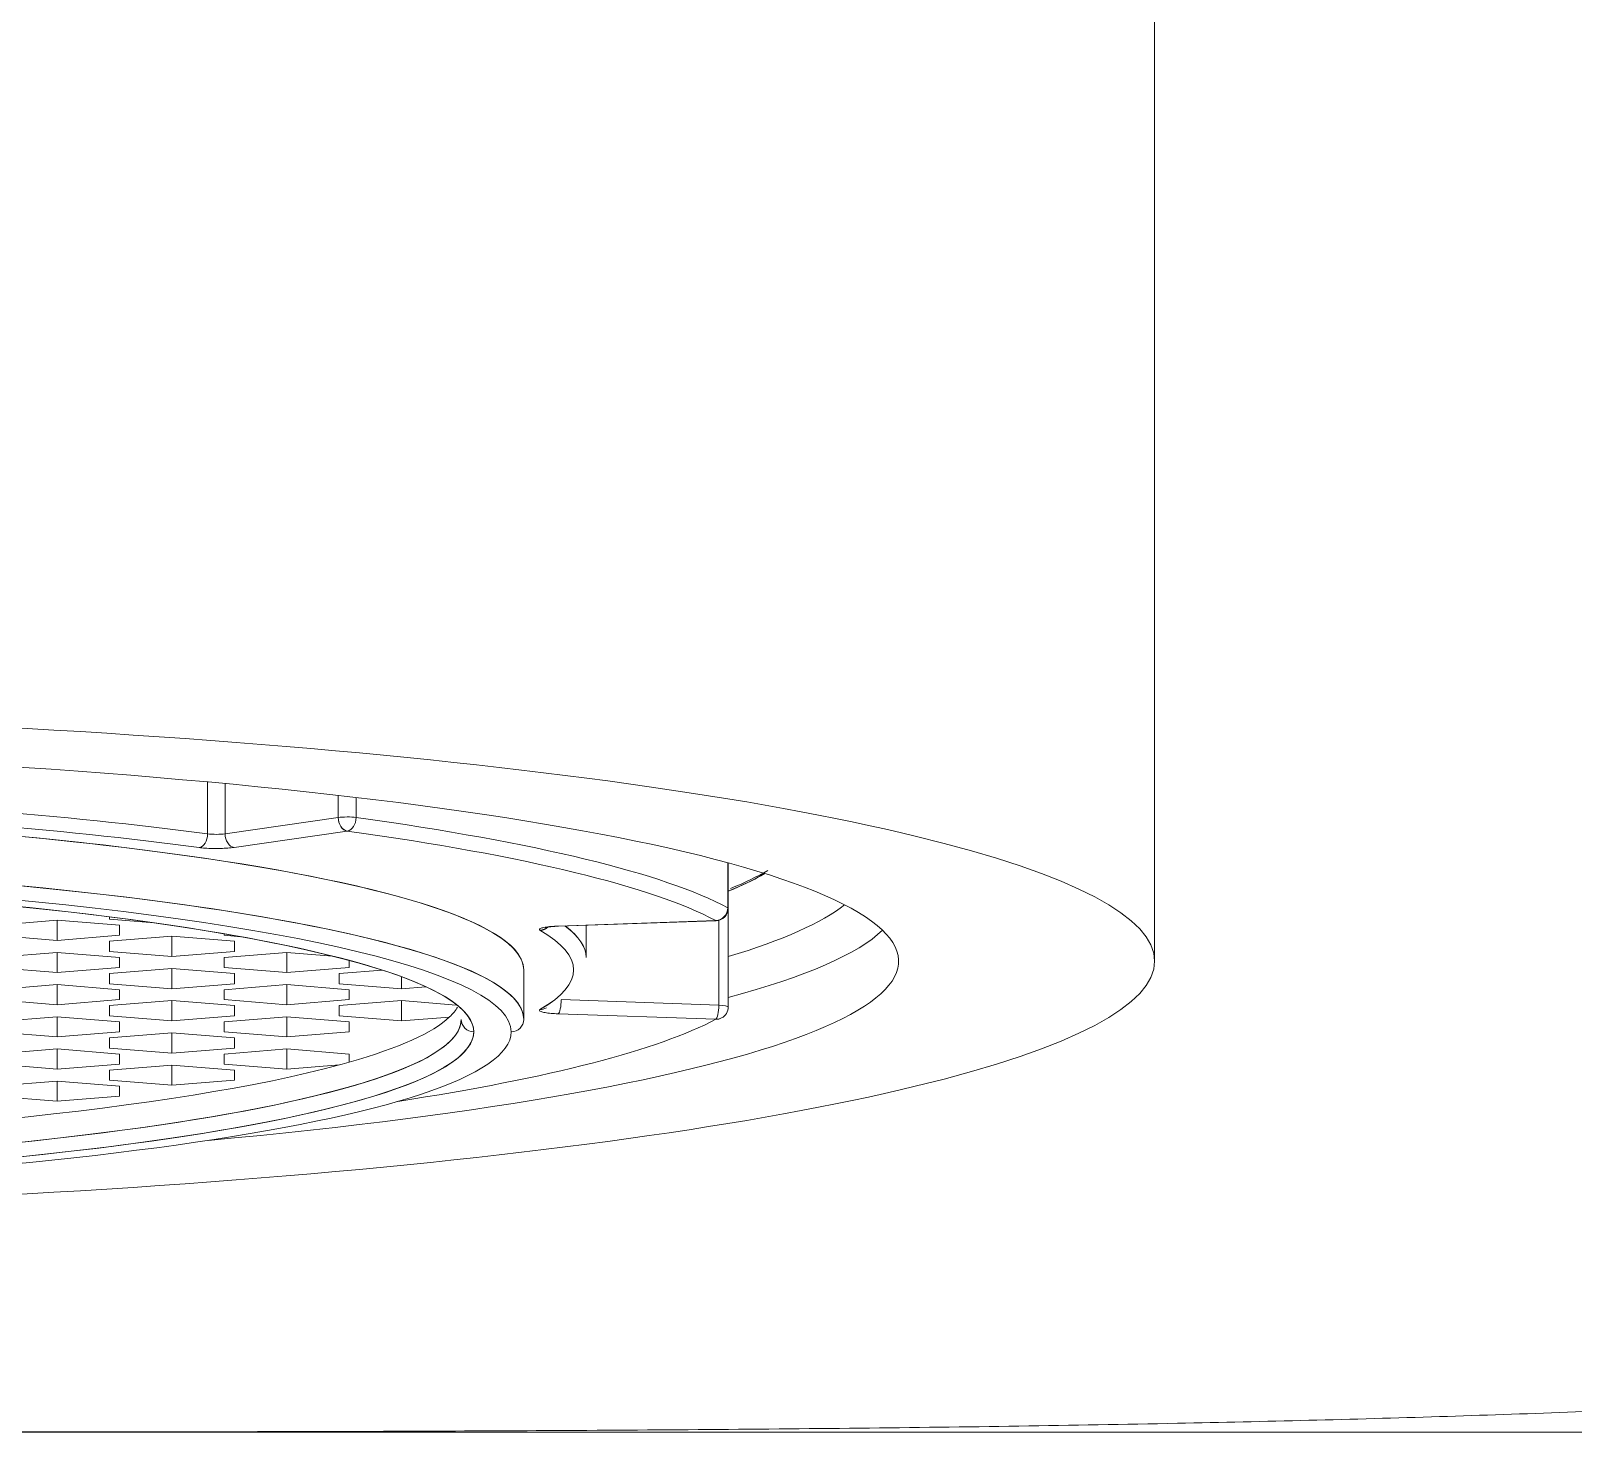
# Model space of a CAD drawing. Extents: x 6453 to 7582, y 0 to 827.
# Drawn here: x 6760.49 to 6772.84, y 199.46 to 210.68 of the extents above; entities that cross this region are included whole.
import ezdxf

# ---------------------------------------------------------------- set-up
doc = ezdxf.new("R2010")
doc.units = 0
doc.header["$LTSCALE"] = 30
doc.header["$MEASUREMENT"] = 0
doc.layers.add('1', color=7, linetype='CONTINUOUS')

msp = doc.modelspace()

# ---------------------------------------------------------------- linework, layer by layer
at = {"layer": '1', "color": 7, "linetype": 'Continuous', "lineweight": 18}
for p, q in [((6769.486, 203.232), (6769.486, 216.568)), ((6761.906, 204.25), (6761.906, 204.667)), ((6761.906, 204.25), (6761.906, 204.667)), ((6762.046, 204.653), (6762.046, 204.251)), ((6762.046, 204.251), (6762.046, 204.653)), ((6762.952, 204.559), (6762.952, 204.382)), ((6762.952, 204.559), (6762.952, 204.382)), ((6763.094, 204.542), (6763.094, 204.382)), ((6763.094, 204.382), (6763.094, 204.542)), ((6762.952, 204.382), (6762.046, 204.251)), ((6762.952, 204.382), (6762.046, 204.251)), ((6763.024, 204.273), (6762.118, 204.142)), ((6762.118, 204.142), (6763.024, 204.273)), ((6762.118, 204.142), (6763.024, 204.273)), ((6762.118, 204.142), (6763.024, 204.273)), ((6766.069, 203.66), (6766.069, 204.02)), ((6766.069, 204.02), (6766.069, 203.66)), ((6766.073, 203.656), (6766.073, 204.019)), ((6766.073, 203.656), (6766.073, 204.019)), ((6766.073, 203.656), (6766.073, 204.019)), ((6760.201, 203.519), (6760.701, 203.56)), ((6760.701, 203.56), (6760.201, 203.519)), ((6760.201, 203.519), (6760.701, 203.56)), ((6760.701, 203.56), (6760.201, 203.519)), ((6760.701, 203.56), (6760.701, 203.398)), ((6760.701, 203.398), (6760.701, 203.56)), ((6761.201, 203.519), (6760.701, 203.56)), ((6760.701, 203.56), (6761.201, 203.519)), ((6760.701, 203.56), (6761.201, 203.519)), ((6760.701, 203.398), (6760.701, 203.56)), ((6761.201, 203.519), (6760.701, 203.56)), ((6760.701, 203.398), (6760.701, 203.56)), ((6761.121, 203.567), (6761.121, 203.586)), ((6761.121, 203.567), (6761.121, 203.586)), ((6761.121, 203.586), (6761.121, 203.567)), ((6761.121, 203.567), (6761.121, 203.586)), ((6761.121, 203.586), (6761.121, 203.567)), ((6761.481, 203.538), (6761.121, 203.567)), ((6761.121, 203.567), (6761.481, 203.538)), ((6761.481, 203.538), (6761.121, 203.567)), ((6761.121, 203.567), (6761.481, 203.538)), ((6764.712, 203.513), (6765.973, 203.557)), ((6765.973, 203.557), (6764.712, 203.513)), ((6764.716, 203.512), (6765.976, 203.556)), ((6764.716, 203.512), (6765.976, 203.556)), ((6764.716, 203.512), (6765.976, 203.556)), ((6765.973, 203.557), (6765.976, 203.556)), ((6765.973, 203.557), (6765.976, 203.556)), ((6765.997, 203.559), (6765.997, 202.879)), ((6765.997, 203.559), (6765.997, 202.879)), ((6766.073, 203.656), (6766.069, 203.66)), ((6766.073, 203.656), (6766.069, 203.66)), ((6766.073, 202.866), (6766.073, 203.656)), ((6766.073, 202.866), (6766.073, 203.656)), ((6766.073, 202.866), (6766.073, 203.656)), ((6760.701, 203.398), (6760.201, 203.439)), ((6760.201, 203.439), (6760.701, 203.398)), ((6760.701, 203.398), (6760.201, 203.439)), ((6760.201, 203.439), (6760.701, 203.398)), ((6760.701, 203.398), (6761.201, 203.439)), ((6761.201, 203.439), (6760.701, 203.398)), ((6760.701, 203.398), (6761.201, 203.439)), ((6761.201, 203.439), (6760.701, 203.398)), ((6761.621, 203.431), (6761.121, 203.391)), ((6761.121, 203.391), (6761.621, 203.431)), ((6761.121, 203.391), (6761.621, 203.431)), ((6761.621, 203.431), (6761.121, 203.391)), ((6761.201, 203.439), (6761.201, 203.519)), ((6761.201, 203.519), (6761.201, 203.439)), ((6761.201, 203.519), (6761.201, 203.439)), ((6761.201, 203.439), (6761.201, 203.519)), ((6761.201, 203.519), (6761.201, 203.439)), ((6761.621, 203.431), (6761.621, 203.269)), ((6761.621, 203.269), (6761.621, 203.431)), ((6761.621, 203.431), (6762.121, 203.391)), ((6761.621, 203.269), (6761.621, 203.431)), ((6762.121, 203.391), (6761.621, 203.431)), ((6761.621, 203.431), (6762.121, 203.391)), ((6761.621, 203.269), (6761.621, 203.431)), ((6762.121, 203.391), (6761.621, 203.431)), ((6762.04, 203.439), (6762.04, 203.451)), ((6762.04, 203.451), (6762.04, 203.439)), ((6762.04, 203.439), (6762.04, 203.451)), ((6762.04, 203.439), (6762.04, 203.451)), ((6762.04, 203.451), (6762.04, 203.439)), ((6762.04, 203.439), (6762.172, 203.428)), ((6762.172, 203.428), (6762.04, 203.439)), ((6762.172, 203.428), (6762.04, 203.439)), ((6762.04, 203.439), (6762.172, 203.428)), ((6764.712, 203.513), (6764.716, 203.512)), ((6764.712, 203.513), (6764.716, 203.512)), ((6764.936, 203.261), (6764.936, 203.52)), ((6764.936, 203.261), (6764.936, 203.52)), ((6764.936, 203.261), (6764.936, 203.52)), ((6760.701, 203.302), (6760.201, 203.262)), ((6760.201, 203.262), (6760.701, 203.302)), ((6760.201, 203.262), (6760.701, 203.302)), ((6760.701, 203.302), (6760.201, 203.262)), ((6760.701, 203.302), (6761.201, 203.262)), ((6760.701, 203.302), (6760.701, 203.141)), ((6760.701, 203.141), (6760.701, 203.302)), ((6760.701, 203.141), (6760.701, 203.302)), ((6761.201, 203.262), (6760.701, 203.302)), ((6760.701, 203.302), (6761.201, 203.262)), ((6760.701, 203.141), (6760.701, 203.302)), ((6761.201, 203.262), (6760.701, 203.302)), ((6761.121, 203.31), (6761.121, 203.391)), ((6761.121, 203.391), (6761.121, 203.31)), ((6761.121, 203.31), (6761.121, 203.391)), ((6761.121, 203.31), (6761.121, 203.391)), ((6761.121, 203.391), (6761.121, 203.31)), ((6761.621, 203.269), (6761.121, 203.31)), ((6761.121, 203.31), (6761.621, 203.269)), ((6761.621, 203.269), (6761.121, 203.31)), ((6761.121, 203.31), (6761.621, 203.269)), ((6762.121, 203.31), (6761.621, 203.269)), ((6761.621, 203.269), (6762.121, 203.31)), ((6762.121, 203.31), (6761.621, 203.269)), ((6761.621, 203.269), (6762.121, 203.31)), ((6762.04, 203.262), (6762.54, 203.302)), ((6762.54, 203.302), (6762.04, 203.262)), ((6762.04, 203.262), (6762.54, 203.302)), ((6762.54, 203.302), (6762.04, 203.262)), ((6762.121, 203.391), (6762.121, 203.31)), ((6762.121, 203.391), (6762.121, 203.31)), ((6762.121, 203.31), (6762.121, 203.391)), ((6762.121, 203.391), (6762.121, 203.31)), ((6762.121, 203.31), (6762.121, 203.391)), ((6762.54, 203.302), (6762.907, 203.273)), ((6762.54, 203.141), (6762.54, 203.302)), ((6762.54, 203.141), (6762.54, 203.302)), ((6762.907, 203.273), (6762.54, 203.302)), ((6762.54, 203.302), (6762.54, 203.141)), ((6762.54, 203.302), (6762.907, 203.273)), ((6762.54, 203.141), (6762.54, 203.302)), ((6762.907, 203.273), (6762.54, 203.302)), ((6760.701, 203.141), (6760.201, 203.181)), ((6760.201, 203.181), (6760.701, 203.141)), ((6760.701, 203.141), (6760.201, 203.181)), ((6760.201, 203.181), (6760.701, 203.141)), ((6761.201, 203.181), (6760.701, 203.141)), ((6760.701, 203.141), (6761.201, 203.181)), ((6761.201, 203.181), (6760.701, 203.141)), ((6760.701, 203.141), (6761.201, 203.181)), ((6761.201, 203.262), (6761.201, 203.181)), ((6761.201, 203.262), (6761.201, 203.181)), ((6761.201, 203.181), (6761.201, 203.262)), ((6761.201, 203.262), (6761.201, 203.181)), ((6761.201, 203.181), (6761.201, 203.262)), ((6762.04, 203.181), (6762.04, 203.262)), ((6762.04, 203.262), (6762.04, 203.181)), ((6762.04, 203.181), (6762.04, 203.262)), ((6762.04, 203.181), (6762.04, 203.262)), ((6762.04, 203.262), (6762.04, 203.181)), ((6762.04, 203.181), (6762.54, 203.141)), ((6762.54, 203.141), (6762.04, 203.181)), ((6762.54, 203.141), (6762.04, 203.181)), ((6762.04, 203.181), (6762.54, 203.141)), ((6763.04, 203.181), (6762.54, 203.141)), ((6762.54, 203.141), (6763.04, 203.181)), ((6763.04, 203.181), (6762.54, 203.141)), ((6762.54, 203.141), (6763.04, 203.181)), ((6763.04, 203.238), (6763.04, 203.181)), ((6763.04, 203.238), (6763.04, 203.181)), ((6763.04, 203.181), (6763.04, 203.238)), ((6763.04, 203.238), (6763.04, 203.181)), ((6763.04, 203.181), (6763.04, 203.238)), ((6761.121, 203.133), (6761.621, 203.174)), ((6761.621, 203.174), (6761.121, 203.133)), ((6761.121, 203.133), (6761.621, 203.174)), ((6761.621, 203.174), (6761.121, 203.133)), ((6761.121, 203.052), (6761.121, 203.133)), ((6761.121, 203.133), (6761.121, 203.052)), ((6761.121, 203.052), (6761.121, 203.133)), ((6761.121, 203.052), (6761.121, 203.133)), ((6761.121, 203.133), (6761.121, 203.052)), ((6761.621, 203.174), (6762.121, 203.133)), ((6761.621, 203.012), (6761.621, 203.174)), ((6762.121, 203.133), (6761.621, 203.174)), ((6761.621, 203.174), (6761.621, 203.012)), ((6761.621, 203.174), (6762.121, 203.133)), ((6761.621, 203.012), (6761.621, 203.174)), ((6761.621, 203.012), (6761.621, 203.174)), ((6762.121, 203.133), (6761.621, 203.174)), ((6762.121, 203.133), (6762.121, 203.052)), ((6762.121, 203.052), (6762.121, 203.133)), ((6762.121, 203.133), (6762.121, 203.052)), ((6762.121, 203.133), (6762.121, 203.052)), ((6762.121, 203.052), (6762.121, 203.133)), ((6762.959, 203.133), (6763.303, 203.161)), ((6763.303, 203.161), (6762.959, 203.133)), ((6762.959, 203.133), (6763.303, 203.161)), ((6763.303, 203.161), (6762.959, 203.133)), ((6762.959, 203.052), (6762.959, 203.133)), ((6762.959, 203.133), (6762.959, 203.052)), ((6762.959, 203.052), (6762.959, 203.133)), ((6762.959, 203.052), (6762.959, 203.133)), ((6762.959, 203.133), (6762.959, 203.052)), ((6763.459, 203.012), (6763.459, 203.107)), ((6763.459, 203.012), (6763.459, 203.107)), ((6763.459, 203.107), (6763.459, 203.012)), ((6763.459, 203.012), (6763.459, 203.107)), ((6764.436, 202.766), (6764.436, 203.162)), ((6764.436, 203.162), (6764.436, 202.766)), ((6764.436, 202.766), (6764.436, 203.162)), ((6764.436, 202.766), (6764.436, 203.162)), ((6760.201, 203.004), (6760.701, 203.045)), ((6760.701, 203.045), (6760.201, 203.004)), ((6760.201, 203.004), (6760.701, 203.045)), ((6760.701, 203.045), (6760.201, 203.004)), ((6760.701, 203.045), (6761.201, 203.004)), ((6760.701, 202.883), (6760.701, 203.045)), ((6760.701, 203.045), (6760.701, 202.883)), ((6760.701, 202.883), (6760.701, 203.045)), ((6761.201, 203.004), (6760.701, 203.045)), ((6760.701, 203.045), (6761.201, 203.004)), ((6760.701, 202.883), (6760.701, 203.045)), ((6761.201, 203.004), (6760.701, 203.045)), ((6761.121, 203.052), (6761.621, 203.012)), ((6761.621, 203.012), (6761.121, 203.052)), ((6761.621, 203.012), (6761.121, 203.052)), ((6761.121, 203.052), (6761.621, 203.012)), ((6761.201, 203.004), (6761.201, 202.924)), ((6761.201, 202.924), (6761.201, 203.004)), ((6761.201, 203.004), (6761.201, 202.924)), ((6761.201, 202.924), (6761.201, 203.004)), ((6761.621, 203.012), (6762.121, 203.052)), ((6762.121, 203.052), (6761.621, 203.012)), ((6762.121, 203.052), (6761.621, 203.012)), ((6761.621, 203.012), (6762.121, 203.052)), ((6762.04, 203.004), (6762.54, 203.045)), ((6762.54, 203.045), (6762.04, 203.004)), ((6762.04, 203.004), (6762.54, 203.045)), ((6762.54, 203.045), (6762.04, 203.004)), ((6762.04, 202.924), (6762.04, 203.004)), ((6762.04, 203.004), (6762.04, 202.924)), ((6762.04, 202.924), (6762.04, 203.004)), ((6762.04, 203.004), (6762.04, 202.924)), ((6762.54, 203.045), (6762.54, 202.883)), ((6762.54, 202.883), (6762.54, 203.045)), ((6763.04, 203.004), (6762.54, 203.045)), ((6762.54, 202.883), (6762.54, 203.045)), ((6762.54, 203.045), (6763.04, 203.004)), ((6762.54, 202.883), (6762.54, 203.045)), ((6763.04, 203.004), (6762.54, 203.045)), ((6762.54, 203.045), (6763.04, 203.004)), ((6762.959, 203.052), (6763.459, 203.012)), ((6763.459, 203.012), (6762.959, 203.052)), ((6763.459, 203.012), (6762.959, 203.052)), ((6762.959, 203.052), (6763.459, 203.012)), ((6763.04, 202.924), (6763.04, 203.004)), ((6763.04, 203.004), (6763.04, 202.924)), ((6763.04, 203.004), (6763.04, 202.924)), ((6763.04, 202.924), (6763.04, 203.004)), ((6763.653, 203.028), (6763.459, 203.012)), ((6763.459, 203.012), (6763.653, 203.028)), ((6763.653, 203.028), (6763.459, 203.012)), ((6763.459, 203.012), (6763.653, 203.028)), ((6760.701, 202.883), (6760.201, 202.924)), ((6760.201, 202.924), (6760.701, 202.883)), ((6760.701, 202.883), (6760.201, 202.924)), ((6760.201, 202.924), (6760.701, 202.883)), ((6761.201, 202.924), (6760.701, 202.883)), ((6760.701, 202.883), (6761.201, 202.924)), ((6761.201, 202.924), (6760.701, 202.883)), ((6760.701, 202.883), (6761.201, 202.924)), ((6761.621, 202.916), (6761.121, 202.876)), ((6761.121, 202.876), (6761.621, 202.916)), ((6761.621, 202.916), (6761.121, 202.876)), ((6761.121, 202.876), (6761.621, 202.916)), ((6761.121, 202.795), (6761.121, 202.876)), ((6761.121, 202.876), (6761.121, 202.795)), ((6761.121, 202.795), (6761.121, 202.876)), ((6761.121, 202.795), (6761.121, 202.876)), ((6761.121, 202.876), (6761.121, 202.795)), ((6761.621, 202.754), (6761.621, 202.916)), ((6761.621, 202.916), (6761.621, 202.754)), ((6761.621, 202.754), (6761.621, 202.916)), ((6762.121, 202.876), (6761.621, 202.916)), ((6761.621, 202.916), (6762.121, 202.876)), ((6761.621, 202.916), (6762.121, 202.876)), ((6761.621, 202.754), (6761.621, 202.916)), ((6762.121, 202.876), (6761.621, 202.916)), ((6762.54, 202.883), (6762.04, 202.924)), ((6762.04, 202.924), (6762.54, 202.883)), ((6762.54, 202.883), (6762.04, 202.924)), ((6762.04, 202.924), (6762.54, 202.883)), ((6762.121, 202.876), (6762.121, 202.795)), ((6762.121, 202.876), (6762.121, 202.795)), ((6762.121, 202.795), (6762.121, 202.876)), ((6762.121, 202.876), (6762.121, 202.795)), ((6762.121, 202.795), (6762.121, 202.876)), ((6762.54, 202.883), (6763.04, 202.924)), ((6763.04, 202.924), (6762.54, 202.883)), ((6763.04, 202.924), (6762.54, 202.883)), ((6762.54, 202.883), (6763.04, 202.924)), ((6762.959, 202.876), (6763.459, 202.916)), ((6763.459, 202.916), (6762.959, 202.876)), ((6762.959, 202.876), (6763.459, 202.916)), ((6763.459, 202.916), (6762.959, 202.876)), ((6762.959, 202.795), (6762.959, 202.876)), ((6762.959, 202.876), (6762.959, 202.795)), ((6762.959, 202.795), (6762.959, 202.876)), ((6762.959, 202.795), (6762.959, 202.876)), ((6762.959, 202.876), (6762.959, 202.795)), ((6763.459, 202.754), (6763.459, 202.916)), ((6763.459, 202.916), (6763.897, 202.881)), ((6763.459, 202.754), (6763.459, 202.916)), ((6763.897, 202.881), (6763.459, 202.916)), ((6763.459, 202.916), (6763.897, 202.881)), ((6763.459, 202.916), (6763.459, 202.754)), ((6763.459, 202.754), (6763.459, 202.916)), ((6763.897, 202.881), (6763.459, 202.916)), ((6765.973, 202.767), (6764.712, 202.811)), ((6764.712, 202.811), (6765.973, 202.767)), ((6765.973, 202.767), (6764.712, 202.811)), ((6765.973, 202.767), (6764.712, 202.811)), ((6765.997, 202.879), (6764.737, 202.924)), ((6765.997, 202.879), (6764.737, 202.924)), ((6760.201, 202.747), (6760.701, 202.787)), ((6760.701, 202.787), (6760.201, 202.747)), ((6760.201, 202.747), (6760.701, 202.787)), ((6760.701, 202.787), (6760.201, 202.747)), ((6760.701, 202.787), (6761.201, 202.747)), ((6760.701, 202.626), (6760.701, 202.787)), ((6761.201, 202.747), (6760.701, 202.787)), ((6760.701, 202.787), (6761.201, 202.747)), ((6760.701, 202.626), (6760.701, 202.787)), ((6760.701, 202.626), (6760.701, 202.787)), ((6761.201, 202.747), (6760.701, 202.787)), ((6760.701, 202.787), (6760.701, 202.626)), ((6761.621, 202.754), (6761.121, 202.795)), ((6761.121, 202.795), (6761.621, 202.754)), ((6761.621, 202.754), (6761.121, 202.795)), ((6761.121, 202.795), (6761.621, 202.754)), ((6761.201, 202.747), (6761.201, 202.666)), ((6761.201, 202.666), (6761.201, 202.747)), ((6761.201, 202.747), (6761.201, 202.666)), ((6761.201, 202.747), (6761.201, 202.666)), ((6761.201, 202.666), (6761.201, 202.747)), ((6762.121, 202.795), (6761.621, 202.754)), ((6761.621, 202.754), (6762.121, 202.795)), ((6762.121, 202.795), (6761.621, 202.754)), ((6761.621, 202.754), (6762.121, 202.795)), ((6762.04, 202.747), (6762.54, 202.787)), ((6762.54, 202.787), (6762.04, 202.747)), ((6762.04, 202.747), (6762.54, 202.787)), ((6762.54, 202.787), (6762.04, 202.747)), ((6762.04, 202.666), (6762.04, 202.747)), ((6762.04, 202.666), (6762.04, 202.747)), ((6762.04, 202.747), (6762.04, 202.666)), ((6762.04, 202.666), (6762.04, 202.747)), ((6762.04, 202.747), (6762.04, 202.666)), ((6762.54, 202.787), (6762.54, 202.626)), ((6762.54, 202.626), (6762.54, 202.787)), ((6762.54, 202.626), (6762.54, 202.787)), ((6763.04, 202.747), (6762.54, 202.787)), ((6762.54, 202.787), (6763.04, 202.747)), ((6762.54, 202.626), (6762.54, 202.787)), ((6763.04, 202.747), (6762.54, 202.787)), ((6762.54, 202.787), (6763.04, 202.747)), ((6762.959, 202.795), (6763.459, 202.754)), ((6763.459, 202.754), (6762.959, 202.795)), ((6763.459, 202.754), (6762.959, 202.795)), ((6762.959, 202.795), (6763.459, 202.754)), ((6763.04, 202.747), (6763.04, 202.666)), ((6763.04, 202.666), (6763.04, 202.747)), ((6763.04, 202.747), (6763.04, 202.666)), ((6763.04, 202.747), (6763.04, 202.666)), ((6763.04, 202.666), (6763.04, 202.747)), ((6763.842, 202.785), (6763.459, 202.754)), ((6763.459, 202.754), (6763.842, 202.785)), ((6763.842, 202.785), (6763.459, 202.754)), ((6763.459, 202.754), (6763.842, 202.785)), ((6760.201, 202.666), (6760.701, 202.626)), ((6760.701, 202.626), (6760.201, 202.666)), ((6760.201, 202.666), (6760.701, 202.626)), ((6760.701, 202.626), (6760.201, 202.666)), ((6760.701, 202.626), (6761.201, 202.666)), ((6761.201, 202.666), (6760.701, 202.626)), ((6761.201, 202.666), (6760.701, 202.626)), ((6760.701, 202.626), (6761.201, 202.666)), ((6761.621, 202.659), (6761.121, 202.618)), ((6761.121, 202.618), (6761.621, 202.659)), ((6761.121, 202.618), (6761.621, 202.659)), ((6761.621, 202.659), (6761.121, 202.618)), ((6761.121, 202.537), (6761.121, 202.618)), ((6761.121, 202.537), (6761.121, 202.618)), ((6761.121, 202.618), (6761.121, 202.537)), ((6761.121, 202.537), (6761.121, 202.618)), ((6761.121, 202.618), (6761.121, 202.537)), ((6761.621, 202.497), (6761.621, 202.659)), ((6761.621, 202.659), (6761.621, 202.497)), ((6761.621, 202.497), (6761.621, 202.659)), ((6762.121, 202.618), (6761.621, 202.659)), ((6761.621, 202.659), (6762.121, 202.618)), ((6761.621, 202.659), (6762.121, 202.618)), ((6761.621, 202.497), (6761.621, 202.659)), ((6762.121, 202.618), (6761.621, 202.659)), ((6762.54, 202.626), (6762.04, 202.666)), ((6762.04, 202.666), (6762.54, 202.626)), ((6762.54, 202.626), (6762.04, 202.666)), ((6762.04, 202.666), (6762.54, 202.626)), ((6762.121, 202.618), (6762.121, 202.537)), ((6762.121, 202.618), (6762.121, 202.537)), ((6762.121, 202.537), (6762.121, 202.618)), ((6762.121, 202.618), (6762.121, 202.537)), ((6762.121, 202.537), (6762.121, 202.618)), ((6763.04, 202.666), (6762.54, 202.626)), ((6762.54, 202.626), (6763.04, 202.666)), ((6763.04, 202.666), (6762.54, 202.626)), ((6762.54, 202.626), (6763.04, 202.666)), ((6760.701, 202.53), (6760.201, 202.489)), ((6760.201, 202.489), (6760.701, 202.53)), ((6760.201, 202.489), (6760.701, 202.53)), ((6760.701, 202.53), (6760.201, 202.489)), ((6760.701, 202.368), (6760.701, 202.53)), ((6760.701, 202.53), (6761.201, 202.489)), ((6760.701, 202.368), (6760.701, 202.53)), ((6761.201, 202.489), (6760.701, 202.53)), ((6760.701, 202.53), (6761.201, 202.489)), ((6760.701, 202.53), (6760.701, 202.368)), ((6760.701, 202.368), (6760.701, 202.53)), ((6761.201, 202.489), (6760.701, 202.53)), ((6761.621, 202.497), (6761.121, 202.537)), ((6761.121, 202.537), (6761.621, 202.497)), ((6761.621, 202.497), (6761.121, 202.537)), ((6761.121, 202.537), (6761.621, 202.497)), ((6761.201, 202.489), (6761.201, 202.409)), ((6761.201, 202.489), (6761.201, 202.409)), ((6761.201, 202.409), (6761.201, 202.489)), ((6761.201, 202.489), (6761.201, 202.409)), ((6761.201, 202.409), (6761.201, 202.489)), ((6762.121, 202.537), (6761.621, 202.497)), ((6761.621, 202.497), (6762.121, 202.537)), ((6762.121, 202.537), (6761.621, 202.497)), ((6761.621, 202.497), (6762.121, 202.537)), ((6762.04, 202.489), (6762.54, 202.53)), ((6762.54, 202.53), (6762.04, 202.489)), ((6762.04, 202.489), (6762.54, 202.53)), ((6762.54, 202.53), (6762.04, 202.489)), ((6762.04, 202.409), (6762.04, 202.489)), ((6762.04, 202.409), (6762.04, 202.489)), ((6762.04, 202.489), (6762.04, 202.409)), ((6762.04, 202.409), (6762.04, 202.489)), ((6762.04, 202.489), (6762.04, 202.409)), ((6762.54, 202.53), (6762.54, 202.368)), ((6762.54, 202.368), (6762.54, 202.53)), ((6763.04, 202.489), (6762.54, 202.53)), ((6762.54, 202.53), (6763.04, 202.489)), ((6762.54, 202.368), (6762.54, 202.53)), ((6762.54, 202.53), (6763.04, 202.489)), ((6762.54, 202.368), (6762.54, 202.53)), ((6763.04, 202.489), (6762.54, 202.53)), ((6763.04, 202.489), (6763.04, 202.424)), ((6763.04, 202.424), (6763.04, 202.489)), ((6763.04, 202.489), (6763.04, 202.424)), ((6763.04, 202.424), (6763.04, 202.489)), ((6760.201, 202.409), (6760.701, 202.368)), ((6760.701, 202.368), (6760.201, 202.409)), ((6760.701, 202.368), (6760.201, 202.409)), ((6760.201, 202.409), (6760.701, 202.368)), ((6761.201, 202.409), (6760.701, 202.368)), ((6760.701, 202.368), (6761.201, 202.409)), ((6761.201, 202.409), (6760.701, 202.368)), ((6760.701, 202.368), (6761.201, 202.409)), ((6761.621, 202.401), (6761.121, 202.361)), ((6761.121, 202.361), (6761.621, 202.401)), ((6761.121, 202.361), (6761.621, 202.401)), ((6761.621, 202.401), (6761.121, 202.361)), ((6761.121, 202.361), (6761.121, 202.28)), ((6761.121, 202.28), (6761.121, 202.361)), ((6761.121, 202.28), (6761.121, 202.361)), ((6761.121, 202.28), (6761.121, 202.361)), ((6761.121, 202.361), (6761.121, 202.28)), ((6761.621, 202.239), (6761.621, 202.401)), ((6761.621, 202.239), (6761.621, 202.401)), ((6762.121, 202.361), (6761.621, 202.401)), ((6761.621, 202.401), (6762.121, 202.361)), ((6761.621, 202.401), (6761.621, 202.239)), ((6761.621, 202.401), (6762.121, 202.361)), ((6761.621, 202.239), (6761.621, 202.401)), ((6762.121, 202.361), (6761.621, 202.401)), ((6762.54, 202.368), (6762.04, 202.409)), ((6762.04, 202.409), (6762.54, 202.368)), ((6762.54, 202.368), (6762.04, 202.409)), ((6762.04, 202.409), (6762.54, 202.368)), ((6762.121, 202.361), (6762.121, 202.28)), ((6762.121, 202.361), (6762.121, 202.28)), ((6762.121, 202.28), (6762.121, 202.361)), ((6762.121, 202.361), (6762.121, 202.28)), ((6762.121, 202.28), (6762.121, 202.361)), ((6762.54, 202.368), (6762.963, 202.402)), ((6762.963, 202.402), (6762.54, 202.368)), ((6762.963, 202.402), (6762.54, 202.368)), ((6762.54, 202.368), (6762.963, 202.402)), ((6760.701, 202.272), (6760.201, 202.232)), ((6760.201, 202.232), (6760.701, 202.272)), ((6760.701, 202.272), (6760.201, 202.232)), ((6760.201, 202.232), (6760.701, 202.272)), ((6760.701, 202.272), (6761.201, 202.232)), ((6760.701, 202.111), (6760.701, 202.272)), ((6760.701, 202.272), (6760.701, 202.111)), ((6760.701, 202.111), (6760.701, 202.272)), ((6761.201, 202.232), (6760.701, 202.272)), ((6760.701, 202.272), (6761.201, 202.232)), ((6760.701, 202.111), (6760.701, 202.272)), ((6761.201, 202.232), (6760.701, 202.272)), ((6761.121, 202.28), (6761.621, 202.239)), ((6761.621, 202.239), (6761.121, 202.28)), ((6761.621, 202.239), (6761.121, 202.28)), ((6761.121, 202.28), (6761.621, 202.239)), ((6761.201, 202.232), (6761.201, 202.151)), ((6761.201, 202.232), (6761.201, 202.151)), ((6761.201, 202.151), (6761.201, 202.232)), ((6761.201, 202.232), (6761.201, 202.151)), ((6761.201, 202.151), (6761.201, 202.232)), ((6762.121, 202.28), (6761.621, 202.239)), ((6761.621, 202.239), (6762.121, 202.28)), ((6762.121, 202.28), (6761.621, 202.239)), ((6761.621, 202.239), (6762.121, 202.28)), ((6760.701, 202.111), (6760.201, 202.151)), ((6760.201, 202.151), (6760.701, 202.111)), ((6760.701, 202.111), (6760.201, 202.151)), ((6760.201, 202.151), (6760.701, 202.111)), ((6761.201, 202.151), (6760.701, 202.111)), ((6760.701, 202.111), (6761.201, 202.151)), ((6761.201, 202.151), (6760.701, 202.111)), ((6760.701, 202.111), (6761.201, 202.151))]:
    msp.add_line(p, q, dxfattribs=at)
at = {"layer": '1', "color": 7, "linetype": 'Continuous', "lineweight": 13}
for p, q in [((6761.906, 204.667), (6761.906, 204.25)), ((6761.906, 204.667), (6761.906, 204.25)), ((6762.046, 204.653), (6762.046, 204.251)), ((6762.046, 204.653), (6762.046, 204.251)), ((6762.952, 204.559), (6762.952, 204.382)), ((6762.952, 204.559), (6762.952, 204.382)), ((6763.094, 204.382), (6763.094, 204.542)), ((6763.094, 204.382), (6763.094, 204.542)), ((6762.952, 204.382), (6762.046, 204.251)), ((6762.952, 204.382), (6762.046, 204.251)), ((6766.069, 204.02), (6766.069, 203.66)), ((6766.069, 204.02), (6766.069, 203.66)), ((6765.973, 203.557), (6764.712, 203.513)), ((6765.973, 203.557), (6764.712, 203.513)), ((6765.973, 203.557), (6765.976, 203.556)), ((6765.973, 203.557), (6765.976, 203.556)), ((6765.997, 203.559), (6765.997, 202.879)), ((6765.997, 203.559), (6765.997, 202.879)), ((6766.073, 203.656), (6766.069, 203.66)), ((6766.073, 203.656), (6766.069, 203.66)), ((6764.712, 203.513), (6764.716, 203.512)), ((6764.712, 203.513), (6764.716, 203.512)), ((6765.997, 202.879), (6764.737, 202.924)), ((6765.997, 202.879), (6764.737, 202.924))]:
    msp.add_line(p, q, dxfattribs=at)
at = {"layer": '1', "color": 7, "linetype": 'Continuous', "lineweight": 18}
for centre, start in [((6765.973, 203.656), 272.0281), ((6765.973, 203.656), 272.0281), ((6765.973, 203.656), 272.0281), ((6765.973, 202.866), 298.158), ((6765.973, 202.866), 298.158), ((6765.973, 202.866), 298.158)]:
    msp.add_arc(centre, 0.1, start, 0, dxfattribs=at)
for centre, major_axis, ratio, start_param, end_param in [((6755.186, 203.232), (-14.3, 0), 0.140057, 1.570796, 4.712389), ((6755.186, 203.232), (12.25, 0), 0.140057, 5.293633, 7.853982), ((6755.186, 203.261), (-9.75, 0), 0.140057, 3.951996, 4.425584), ((6755.186, 203.261), (9.75, 0), 0.140057, 0.810403, 1.283992), ((6755.186, 203.261), (9.75, 0), 0.140057, 0.810403, 1.283992), ((6755.186, 203.261), (9.75, 0), 0.140057, 0.810403, 1.283992), ((6755.186, 203.162), (9.25, 0), 0.140057, 0, 3.141593), ((6755.186, 203.162), (9.25, 0), 0.140057, 0, 3.141593), ((6755.186, 203.162), (-9.25, 0), 0.140057, 3.141593, 6.283185), ((6755.186, 203.162), (9.25, 0), 0.140057, 0, 3.141593), ((6755.184, 203.162), (9.654, 0), 0.140057, 0.810387, 1.28403), ((6755.184, 203.162), (9.654, 0), 0.140057, 0.810382, 1.284025), ((6755.184, 203.162), (9.654, 0), 0.140057, 0.810385, 1.284028), ((6755.184, 203.162), (9.654, 0), 0.140057, 0.810385, 1.284028), ((6763.024, 204.372), (-0.1, 0), 0.140057, 3.932875, 5.51264), ((6763.024, 204.372), (0.1, 0), 0.140057, 0.791282, 2.371047), ((6763.024, 204.372), (0.0143, -0.099), 0.710486, 4.512025, 6.082821), ((6763.024, 204.372), (-0.0143, 0.099), 0.710486, 1.370432, 2.941229), ((6763.024, 204.372), (0.0137, 0.0991), 0.696006, 3.337947, 4.908703), ((6763.024, 204.372), (-0.0137, -0.0991), 0.696006, 0.196354, 1.767111), ((6755.186, 203.261), (-11.25, 0), 0.140057, 3.397508, 3.932875), ((6755.186, 203.261), (11.25, 0), 0.140057, 0.255915, 0.791282), ((6755.186, 203.261), (11.25, 0), 0.140057, 0.255915, 0.791282), ((6755.186, 203.261), (11.25, 0), 0.140057, 0.255915, 0.791282), ((6761.838, 204.24), (-0.0129, -0.0992), 0.673821, 0.193116, 1.761499), ((6761.838, 204.24), (-0.0129, -0.0992), 0.673821, 0.193116, 1.761499), ((6761.838, 204.24), (-0.0129, -0.0992), 0.673821, 0.193116, 1.761499), ((6761.838, 204.24), (0.0129, 0.0992), 0.673821, 3.334724, 4.903092), ((6761.975, 204.261), (-0.1, 0), 0.140057, 0.810403, 2.371047), ((6761.975, 204.261), (-0.1, 0), 0.140057, 0.810403, 2.371047), ((6762.118, 204.241), (-0.0143, 0.099), 0.710458, 1.37044, 2.941236), ((6762.118, 204.241), (-0.0143, 0.099), 0.710458, 1.37044, 2.941236), ((6755.186, 203.162), (11.15, 0), 0.140057, 0.255919, 0.791281), ((6755.186, 203.162), (-11.15, 0), 0.140057, 3.397512, 3.932873), ((6755.186, 203.162), (-11.15, 0), 0.140057, 3.397512, 3.932873), ((6755.186, 203.162), (-11.15, 0), 0.140057, 3.397512, 3.932873), ((6755.186, 202.766), (-9.25, 0), 0.140057, 3.141593, 6.283185), ((6755.186, 202.766), (-9.25, 0), 0.140057, 3.141593, 6.283185), ((6755.186, 202.766), (-9.25, 0), 0.140057, 3.141593, 6.283185), ((6755.186, 202.766), (9.25, 0), 0.140057, 0, 3.141593), ((6755.186, 202.667), (9.15, 0), 0.140057, 0, 3.141593), ((6755.186, 202.667), (9.15, 0), 0.140057, 0, 3.141593), ((6755.186, 202.667), (9.15, 0), 0.140057, 0, 3.141593), ((6755.186, 202.667), (9.15, 0), 0.140057, 0, 3.141593), ((6755.186, 204.311), (11.5, 0), 0.140057, 5.955134, 6.046731), ((6755.186, 204.311), (-11.5, 0), 0.140057, 2.813542, 2.897825), ((6755.186, 202.667), (-8.85, 0), 0.140057, 3.141593, 6.283185), ((6755.186, 202.667), (8.85, 0), 0.140057, 0, 3.141593), ((6755.186, 202.667), (8.85, 0), 0.140057, 0, 3.141593), ((6755.186, 202.667), (8.85, 0), 0.140057, 0, 3.141593), ((6755.186, 203.975), (12, 0), 0.140057, 5.849106, 6.109072), ((6765.973, 203.656), (-0.0472, -0.0882), 0.957896, 0.509696, 2.080374), ((6765.973, 203.656), (0.0472, 0.0882), 0.957896, 3.651288, 5.221966), ((6764.566, 203.578), (-0.0523, -0.0853), 0.965264, 0.567876, 1.239441), ((6755.182, 203.162), (9.654, 0), 0.140057, 6.046376, 6.520011), ((6764.566, 203.578), (0.0523, 0.0853), 0.965264, 3.709468, 4.386559), ((6764.566, 203.578), (0.0523, 0.0853), 0.965264, 3.709468, 4.386559), ((6755.182, 203.162), (9.654, 0), 0.140057, 6.046375, 6.52001), ((6755.182, 203.162), (9.654, 0), 0.140057, 6.046375, 6.52001), ((6755.182, 203.162), (9.654, 0), 0.140057, 6.046372, 6.520007), ((6755.186, 203.261), (9.75, 0), 0.140057, 0, 0.186105), ((6755.186, 203.261), (9.75, 0), 0.140057, 0, 0.186105), ((6755.186, 203.261), (9.75, 0), 0.140057, 0, 0.186105), ((6755.186, 203.261), (-9.75, 0), 0.140057, 3.141593, 3.326944), ((6755.186, 203.727), (12.25, 0), 0.140057, 5.806989, 6.138426), ((6755.186, 202.964), (-8.75, 0), 0.140057, 2.995333, 3.060708), ((6755.186, 202.964), (8.75, 0), 0.140057, 6.136925, 6.202301), ((6755.186, 202.964), (8.75, 0), 0.140057, 6.136925, 6.202301), ((6755.186, 202.964), (8.75, 0), 0.140057, 6.136925, 6.202301), ((6764.566, 202.944), (0.0522, -0.0853), 0.965209, 5.720362, 6.275143), ((6764.566, 202.944), (-0.0522, 0.0853), 0.965209, 2.578769, 3.131934), ((6764.712, 202.91), (0.0035, 0.0999), 0.242035, 3.286448, 4.857244), ((6764.712, 202.91), (0.0035, 0.0999), 0.242035, 3.286448, 4.857244), ((6765.973, 202.866), (-0.0035, -0.0999), 0.243308, 0.144903, 1.715699), ((6765.973, 202.866), (0.0035, 0.0999), 0.243308, 3.286495, 4.857292), ((6765.973, 202.866), (-0.0035, -0.0999), 0.243308, 0.144903, 1.715699), ((6765.973, 202.866), (-0.0035, -0.0999), 0.243308, 0.144903, 1.715699), ((6765.973, 202.866), (-0.1, 0), 0.140057, 3.141621, 4.465442), ((6765.973, 202.866), (0.1, 0), 0.140057, 0.000029, 1.32385), ((6755.186, 202.766), (-8.75, 0), 0.140057, 0, 3.141593), ((6755.186, 202.766), (-8.75, 0), 0.140057, 0, 3.141593), ((6755.186, 202.766), (8.75, 0), 0.140057, 3.141593, 6.283185), ((6755.186, 202.766), (8.75, 0), 0.140057, 3.141593, 6.283185), ((6755.186, 202.964), (8.75, 0), 0.140057, 5.82666, 6.136925), ((6755.186, 202.964), (8.75, 0), 0.140057, 5.82666, 6.136925), ((6755.186, 202.964), (8.75, 0), 0.140057, 5.82666, 6.136925), ((6755.186, 202.964), (8.75, 0), 0.140057, 5.82666, 6.136925), ((6755.187, 203.162), (11.149, 0), 0.140057, 5.544165, 6.027313), ((6755.187, 203.162), (-11.149, 0), 0.140057, 2.402572, 2.88572), ((6755.187, 203.162), (-11.149, 0), 0.140057, 2.402572, 2.88572), ((6755.187, 203.162), (-11.149, 0), 0.140057, 2.402572, 2.88572), ((6764.036, 202.766), (0.1, 0), 0.990143, 3.141593, 4.712389), ((6764.036, 202.766), (-0.1, 0), 0.990143, 0, 1.570796), ((6764.336, 202.766), (0.1, 0), 0.990143, 4.712389, 6.283185), ((6764.336, 202.766), (0.1, 0), 0.990143, 4.712389, 6.283185), ((6765.973, 202.866), (0.0472, -0.0882), 0.957899, 5.772262, 6.375831), ((6765.973, 202.866), (-0.0472, 0.0882), 0.957899, 2.630669, 3.141558), ((6755.186, 202.667), (9.15, 0), 0.140057, 3.141593, 6.283185), ((6755.186, 202.667), (9.15, 0), 0.140057, 3.141593, 6.283185), ((6755.186, 202.667), (9.15, 0), 0.140057, 3.141593, 6.283185), ((6755.186, 202.667), (9.15, 0), 0.140057, 3.141593, 6.283185), ((6755.186, 202.667), (8.85, 0), 0.140057, 3.141593, 6.283185), ((6755.186, 202.667), (-8.85, 0), 0.140057, 0, 3.141593), ((6755.186, 202.667), (8.85, 0), 0.140057, 3.141593, 6.283185), ((6755.186, 202.667), (8.85, 0), 0.140057, 3.141593, 6.283185), ((6755.186, 202.964), (8.75, 0), 0.140057, 4.855545, 5.807118), ((6755.186, 202.964), (8.75, 0), 0.140057, 4.855545, 5.807118), ((6755.186, 202.964), (8.75, 0), 0.140057, 4.855545, 5.807118), ((6755.186, 202.964), (8.75, 0), 0.140057, 4.855545, 5.807118), ((6755.186, 202.964), (8.75, 0), 0.140057, 5.807118, 5.82666), ((6755.186, 202.964), (8.75, 0), 0.140057, 5.807118, 5.82666), ((6755.186, 202.964), (-8.75, 0), 0.140057, 2.665525, 2.685068), ((6755.186, 202.964), (8.75, 0), 0.140057, 5.807118, 5.82666)]:
    msp.add_ellipse(centre, major_axis=major_axis, ratio=ratio, start_param=start_param, end_param=end_param, dxfattribs=at)
at = {"layer": '1', "color": 7, "linetype": 'Continuous', "lineweight": 13}
for centre, major_axis, ratio, start_param, end_param in [((6763.024, 204.372), (0.1, 0), 0.140057, 0.791282, 2.371047), ((6763.024, 204.372), (0.1, 0), 0.140057, 0.791282, 2.371047), ((6763.024, 204.372), (0.0143, -0.099), 0.710486, 4.512025, 6.082821), ((6763.024, 204.372), (0.0143, -0.099), 0.710486, 4.512025, 6.082821), ((6763.024, 204.372), (0.0137, 0.0991), 0.696006, 3.337947, 4.908703), ((6763.024, 204.372), (0.0137, 0.0991), 0.696006, 3.337947, 4.908703), ((6761.975, 204.261), (-0.1, 0), 0.140057, 0.810403, 2.371047), ((6761.975, 204.261), (-0.1, 0), 0.140057, 0.810403, 2.371047), ((6762.118, 204.241), (-0.0143, 0.099), 0.710458, 1.37044, 2.941236), ((6762.118, 204.241), (-0.0143, 0.099), 0.710458, 1.37044, 2.941236), ((6765.973, 203.656), (0.0472, 0.0882), 0.957896, 3.651288, 5.221966), ((6765.973, 203.656), (0.0472, 0.0882), 0.957896, 3.651288, 5.221966), ((6764.712, 202.91), (0.0035, 0.0999), 0.242035, 3.286448, 4.857244), ((6764.712, 202.91), (0.0035, 0.0999), 0.242035, 3.286448, 4.857244), ((6765.973, 202.866), (0.1, 0), 0.140057, 0.000029, 1.32385), ((6765.973, 202.866), (0.1, 0), 0.140057, 0.000029, 1.32385), ((6764.036, 202.766), (-0.1, 0), 0.990143, 0, 1.570796), ((6764.036, 202.766), (-0.1, 0), 0.990143, 0, 1.570796), ((6764.336, 202.766), (0.1, 0), 0.990143, 4.712389, 6.283185), ((6764.336, 202.766), (0.1, 0), 0.990143, 4.712389, 6.283185), ((6765.973, 202.866), (0.0472, -0.0882), 0.957899, 5.772262, 6.283151), ((6765.973, 202.866), (0.0472, -0.0882), 0.957899, 5.772262, 6.283151)]:
    msp.add_ellipse(centre, major_axis=major_axis, ratio=ratio, start_param=start_param, end_param=end_param, dxfattribs=at)
msp.add_open_spline([(6795.959, 220.721), (6795.962, 220.701), (6795.967, 220.662), (6795.975, 220.602), (6795.983, 220.542), (6795.99, 220.482), (6795.997, 220.422), (6796.004, 220.361), (6796.011, 220.301), (6796.018, 220.241), (6796.025, 220.181), (6796.032, 220.121), (6796.038, 220.06), (6796.045, 220), (6796.051, 219.939), (6796.057, 219.879), (6796.063, 219.818), (6796.068, 219.758), (6796.074, 219.697), (6796.08, 219.636), (6796.085, 219.576), (6796.09, 219.515), (6796.095, 219.454), (6796.1, 219.393), (6796.105, 219.332), (6796.109, 219.271), (6796.114, 219.21), (6796.118, 219.149), (6796.123, 219.088), (6796.127, 219.027), (6796.131, 218.966), (6796.134, 218.905), (6796.138, 218.843), (6796.142, 218.782), (6796.145, 218.721), (6796.148, 218.66), (6796.151, 218.598), (6796.154, 218.537), (6796.157, 218.476), (6796.16, 218.414), (6796.162, 218.353), (6796.165, 218.291), (6796.167, 218.23), (6796.169, 218.168), (6796.171, 218.106), (6796.173, 218.045), (6796.174, 217.983), (6796.176, 217.922), (6796.177, 217.86), (6796.179, 217.798), (6796.18, 217.737), (6796.181, 217.675), (6796.182, 217.613), (6796.182, 217.551), (6796.183, 217.489), (6796.183, 217.428), (6796.184, 217.366), (6796.184, 217.304), (6796.184, 217.242), (6796.184, 217.18), (6796.183, 217.118), (6796.183, 217.056), (6796.182, 216.994), (6796.182, 216.932), (6796.181, 216.87), (6796.18, 216.808), (6796.179, 216.747), (6796.177, 216.685), (6796.176, 216.623), (6796.174, 216.561), (6796.173, 216.499), (6796.171, 216.436), (6796.169, 216.374), (6796.167, 216.312), (6796.165, 216.25), (6796.162, 216.188), (6796.16, 216.126), (6796.157, 216.064), (6796.154, 216.002), (6796.151, 215.94), (6796.148, 215.878), (6796.145, 215.816), (6796.142, 215.754), (6796.138, 215.692), (6796.134, 215.63), (6796.131, 215.568), (6796.109, 215.225), (6796.059, 214.607), (6795.955, 213.725), (6795.823, 212.865), (6795.66, 212.028), (6795.468, 211.216), (6795.242, 210.419), (6794.983, 209.641), (6794.689, 208.887), (6794.363, 208.169), (6794.006, 207.488), (6793.618, 206.842), (6793.255, 206.316), (6792.931, 205.892), (6792.657, 205.559), (6792.37, 205.237), (6792.073, 204.926), (6791.764, 204.626), (6791.444, 204.337), (6791.112, 204.058), (6790.768, 203.79), (6790.414, 203.533), (6790.048, 203.286), (6789.415, 202.889), (6788.475, 202.38), (6787.175, 201.816), (6785.773, 201.331), (6784.27, 200.918), (6782.696, 200.578), (6781.062, 200.301), (6779.376, 200.08), (6777.615, 199.904), (6775.755, 199.765), (6773.8, 199.659), (6771.757, 199.583), (6769.53, 199.527), (6767.119, 199.492), (6764.639, 199.474), (6762.233, 199.466), (6760.121, 199.464), (6758.775, 199.464), (6758.205, 199.463)], degree=3, knots=[0, 0, 0, 0, 0.001101, 0.002202, 0.003302, 0.004403, 0.005504, 0.006604, 0.007705, 0.008805, 0.009906, 0.011007, 0.012107, 0.013208, 0.014309, 0.01541, 0.01651, 0.017611, 0.018712, 0.019813, 0.020914, 0.022015, 0.023116, 0.024217, 0.025319, 0.02642, 0.027521, 0.028623, 0.029725, 0.030827, 0.031928, 0.033031, 0.034133, 0.035235, 0.036337, 0.03744, 0.038543, 0.039646, 0.040749, 0.041852, 0.042956, 0.044059, 0.045163, 0.046267, 0.047371, 0.048476, 0.04958, 0.050685, 0.05179, 0.052896, 0.054001, 0.055107, 0.056213, 0.057319, 0.058426, 0.059532, 0.06064, 0.061747, 0.062855, 0.063962, 0.065071, 0.066179, 0.067288, 0.068397, 0.069507, 0.070616, 0.071726, 0.072837, 0.073948, 0.075059, 0.07617, 0.077282, 0.078394, 0.079507, 0.080619, 0.081733, 0.082846, 0.08396, 0.085075, 0.08619, 0.087305, 0.088421, 0.089537, 0.090653, 0.09177, 0.092888, 0.094005, 0.110304, 0.126422, 0.14238, 0.158197, 0.173892, 0.189487, 0.205653, 0.221646, 0.237493, 0.253221, 0.268857, 0.284428, 0.293652, 0.302899, 0.312173, 0.32148, 0.330826, 0.340216, 0.349656, 0.359149, 0.368703, 0.37832, 0.388007, 0.417404, 0.447585, 0.478662, 0.510736, 0.543899, 0.576344, 0.609586, 0.643688, 0.678705, 0.71607, 0.754066, 0.792745, 0.839193, 0.886141, 0.927649, 0.96932, 1, 1, 1, 1], dxfattribs=at)
at = {"layer": '1', "color": 7, "linetype": 'Continuous', "lineweight": 18}
for points in [[(6762.118, 204.142), (6762.103, 204.14), (6762.071, 204.137), (6762.01, 204.134), (6761.947, 204.133), (6761.885, 204.136), (6761.852, 204.139), (6761.838, 204.141)], [(6762.118, 204.142), (6762.103, 204.14), (6762.071, 204.137), (6762.01, 204.134), (6761.947, 204.133), (6761.885, 204.136), (6761.852, 204.139), (6761.838, 204.141)], [(6762.118, 204.142), (6762.103, 204.14), (6762.071, 204.137), (6762.01, 204.134), (6761.947, 204.133), (6761.885, 204.136), (6761.852, 204.139), (6761.838, 204.141)], [(6762.118, 204.142), (6762.103, 204.14), (6762.071, 204.137), (6762.01, 204.134), (6761.947, 204.133), (6761.885, 204.136), (6761.852, 204.139), (6761.838, 204.141)], [(6766.092, 203.814), (6766.207, 203.861), (6766.307, 203.909), (6766.391, 203.958)], [(6764.566, 203.479), (6764.562, 203.482), (6764.558, 203.488), (6764.573, 203.496), (6764.605, 203.504), (6764.654, 203.51), (6764.692, 203.512), (6764.712, 203.513)], [(6764.712, 203.513), (6764.692, 203.512), (6764.654, 203.51), (6764.605, 203.504), (6764.573, 203.496), (6764.558, 203.488), (6764.562, 203.482), (6764.566, 203.479)], [(6764.712, 203.513), (6764.692, 203.512), (6764.654, 203.51), (6764.605, 203.504), (6764.573, 203.496), (6764.558, 203.488), (6764.562, 203.482), (6764.566, 203.479)], [(6764.712, 203.513), (6764.692, 203.512), (6764.654, 203.51), (6764.605, 203.504), (6764.573, 203.496), (6764.558, 203.488), (6764.562, 203.482), (6764.566, 203.479)], [(6764.712, 202.811), (6764.692, 202.812), (6764.654, 202.814), (6764.605, 202.82), (6764.573, 202.828), (6764.558, 202.836), (6764.562, 202.842), (6764.567, 202.845)], [(6764.712, 202.811), (6764.692, 202.812), (6764.654, 202.814), (6764.605, 202.82), (6764.573, 202.828), (6764.558, 202.836), (6764.562, 202.842), (6764.567, 202.845)], [(6788.186, 199.463), (6777.186, 199.463), (6766.186, 199.463), (6755.186, 199.463)]]:
    msp.add_open_spline(points, degree=3, dxfattribs=at)
msp.add_rational_spline([(6764.627, 203.503), (6764.6, 203.48), (6764.566, 203.479)], [0.856908141374, 0.874649321406, 1], degree=2, dxfattribs=at)
for knots in [[0, 0, 0, 0, 0.056889, 0.228855, 0.471988, 0.792273, 1, 1, 1, 1], [0, 0, 0, 0, 0.05689, 0.228855, 0.471988, 0.792273, 1, 1, 1, 1], [0, 0, 0, 0, 0.056889, 0.228855, 0.471988, 0.792273, 1, 1, 1, 1]]:
    msp.add_open_spline([(6764.609, 203.501), (6764.609, 203.501), (6764.611, 203.502), (6764.621, 203.504), (6764.645, 203.507), (6764.679, 203.51), (6764.705, 203.512), (6764.716, 203.512)], degree=3, knots=knots, dxfattribs=at)
at = {"layer": '1', "color": 7, "linetype": 'Continuous', "lineweight": 13}
msp.add_open_spline([(6764.712, 202.811), (6764.692, 202.812), (6764.654, 202.814), (6764.605, 202.82), (6764.573, 202.828), (6764.558, 202.836), (6764.562, 202.842), (6764.567, 202.845)], degree=3, dxfattribs=at)
msp.add_open_spline([(6764.712, 202.811), (6764.692, 202.812), (6764.654, 202.814), (6764.605, 202.82), (6764.573, 202.828), (6764.558, 202.836), (6764.562, 202.842), (6764.567, 202.845)], degree=3, dxfattribs=at)

doc.saveas('drawing.dxf')
